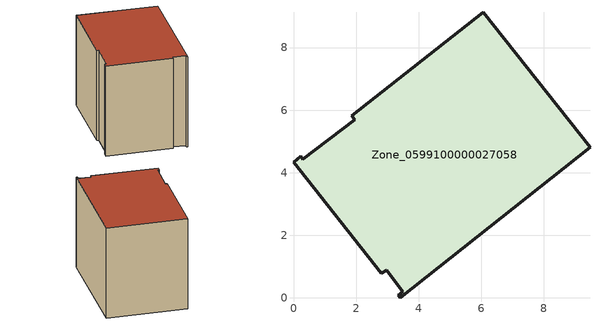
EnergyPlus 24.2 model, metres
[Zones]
Zone_0599100000027058
 floor ground (C_G): 1.86,5.81 6.07,9.13 9.48,4.81 3.42,0 3.35,0.09 3.49,0.2 2.98,0.87 2.81,0.78 0,4.34 0.23,4.52 0.3,4.43 1.96,5.7 z0
 wall outside (C_F): 6.07,9.13 1.86,5.81 1.96,5.7 0.3,4.43 0.23,4.52 0,4.34 2.81,0.78 2.98,0.87 3.49,0.2 3.35,0.09 3.42,0 9.48,4.81 6.07,9.13 z0:6.54
 roof outside (C_R): 3.49,0.2 3.35,0.09 3.42,0 9.48,4.81 6.07,9.13 1.86,5.81 1.96,5.7 0.3,4.43 0.23,4.52 0,4.34 2.81,0.78 2.98,0.87 z6.54
[BUILDING]
Pand.0599100000027058: North Axis=0; Terrain=City; Loads Convergence Tolerance Value=0.04; Temperature Convergence Tolerance Value=0.4; Solar Distribution=FullExterior; Maximum Number of Warmup Days=25; Minimum Number of Warmup Days=1
[Site:Location]
Rotterdam.The.Hague.AP_ZH_NLD Design_Conditions: Latitude=51.96; Longitude=4.45; Time Zone=1; Elevation=-4.5
[SITE:GROUNDTEMPERATURE:BUILDINGSURFACE]
18, 18, 18, 18, 18, 18, 18, 18, 18, 18, 18, 18
[MATERIAL] Thermal Absorptance=0.9; Solar Absorptance=0.7; Visible Absorptance=0.7
Name | Roughness | Thickness | Conductivity | Density | Specific Heat
G.TC.1946 | MediumSmooth | 0.15 | 1 | 540 | 1210
F.TC.1946 | Rough | 0.3 | 0.857143 | 1920 | 840
R.TC.1946 | MediumRough | 0.2 | 0.909091 | 1500 | 1000
[CONSTRUCTION]
C_G: G.TC.1946
C_F: F.TC.1946
C_R: R.TC.1946
[ZONE]
Zone_0599100000027058: Type=1; Multiplier=1; Ceiling Height=Autocalculate; Volume=Autocalculate; Floor Area=autocalculate; Part of Total Floor Area=Yes
[ZONEINFILTRATION:DESIGNFLOWRATE]
Infil_Zone_0599100000027058: Zone or ZoneList or Space or SpaceList=Zone_0599100000027058; Schedule=AlwaysOn; Design Flow Rate Calculation Method=Flow/Area; Flow Rate per Floor Area=0.003; Constant Term Coefficient=1; Temperature Term Coefficient=0; Velocity Term Coefficient=0; Velocity Squared Term Coefficient=0
[HVACTEMPLATE:ZONE:IDEALLOADSAIRSYSTEM]
Zone_0599100000027058: Maximum Heating Supply Air Temperature=50; Minimum Cooling Supply Air Temperature=13; Maximum Heating Supply Air Humidity Ratio=0.0156; Minimum Cooling Supply Air Humidity Ratio=0.0077; Heating Limit=NoLimit; Cooling Limit=NoLimit; Dehumidification Control Type=ConstantSensibleHeatRatio; Cooling Sensible Heat Ratio=0.7; Dehumidification Setpoint=60; Humidification Control Type=None; Humidification Setpoint=30; Outdoor Air Method=None; Outdoor Air Flow Rate per Person=0.00944; Outdoor Air Flow Rate per Zone Floor Area=0; Outdoor Air Flow Rate per Zone=0; Demand Controlled Ventilation Type=None; Outdoor Air Economizer Type=NoEconomizer; Heat Recovery Type=None; Sensible Heat Recovery Effectiveness=0.7; Latent Heat Recovery Effectiveness=0.65
[ZONECONTROL:THERMOSTAT]
ThermostatControl_Zone_0599100000027058: Zone or ZoneList=Zone_0599100000027058; Control Type Schedule=DualSetpointControlType; Control 1=Thermostat_Zone_0599100000027058; Temperature Difference Between Cutout And Setpoint=0
[THERMOSTATSETPOINT:DUALSETPOINT]
Thermostat_Zone_0599100000027058: Heating Setpoint Temperature Schedule=HeatingSetpoint_Zone_0599100000027058; Cooling Setpoint Temperature Schedule=CoolingSetpoint_Zone_0599100000027058
[SCHEDULE:COMPACT]
HeatingSetpoint_Zone_0599100000027058: Through: 12/31, For: AllDays, Until: 24:00, 21
CoolingSetpoint_Zone_0599100000027058: Through: 12/31, For: AllDays, Until: 24:00, 24
DualSetpointControlType: Through: 12/31, For: AllDays, Until: 24:00, 4
AlwaysOn: Through: 12/31, For: AllDays, Until: 24:00, 1
